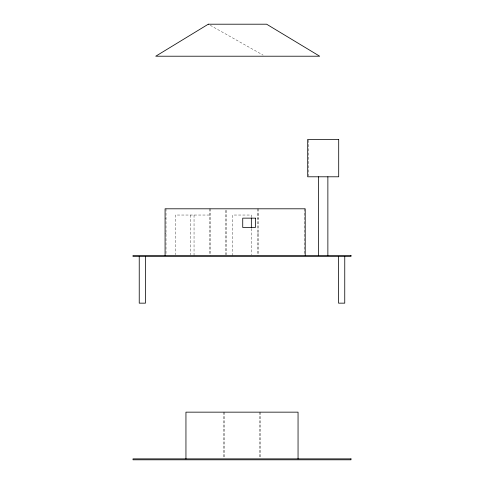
<?xml version="1.0" encoding="UTF-8"?>
<svg xmlns="http://www.w3.org/2000/svg" width="484" height="484" viewBox="0 0 484 484"><rect width="100%" height="100%" fill="white"/><g stroke="black" fill="none" stroke-linecap="round" stroke-linejoin="round"><path stroke-width="0.36" stroke-dasharray="2.42 1.81" d="M209.372 215.035L175.359 215.035L175.359 254.766M257.573 215.035L258.504 215.035M165.08 218.145L166.018 218.145M257.573 218.205L258.504 218.205M165.08 233.718L166.018 233.718M257.573 233.772L258.504 233.772M210.244 25.301L263.084 55.109M308.641 140.166L308.641 176.043M304.285 208.804L304.285 254.759M260.682 412.156L260.682 458.112M259.745 412.156L259.745 458.112M258.504 208.804L258.504 255.516M257.573 208.804L257.573 255.516M251.341 217.28L251.341 215.035L232.659 215.035L232.659 255.516M251.341 228.527L251.341 254.766M226.427 210.31L226.427 254.759M225.496 210.31L225.496 254.759M224.255 412.156L224.255 458.112M223.318 412.156L223.318 458.112M210.304 208.804L210.304 255.516M209.372 208.804L209.372 254.766M194.042 215.035L194.042 255.516M190.684 215.035L190.684 254.766M166.018 208.804L166.018 254.759"/><path stroke-width="0.73" d="M344.765 256.447L344.747 303.159L338.54 303.159L338.558 256.447M327.868 176.793L327.868 255.516M318.526 176.793L318.526 255.516M305.216 255.516L305.216 208.804L165.08 208.804L165.08 255.516M298.053 458.868L298.053 412.156L185.947 412.156L185.947 458.868M251.341 218.03L251.341 227.776M145.46 256.447L145.46 303.159L139.235 303.159L139.235 256.447M208.289 24.2L155.739 56.211L319.694 56.211L266.617 24.2L208.289 24.2M338.703 139.422L307.697 139.422L307.697 176.793L338.703 176.793L338.703 139.422M255.389 218.145L242.732 218.145L242.732 227.486L255.389 227.486L255.389 218.145M350.991 255.516L133.009 255.516L133.009 256.447L350.991 256.447L350.991 255.516M350.991 458.868L133.009 458.868L133.009 459.8L350.991 459.8L350.991 458.868"/></g></svg>
